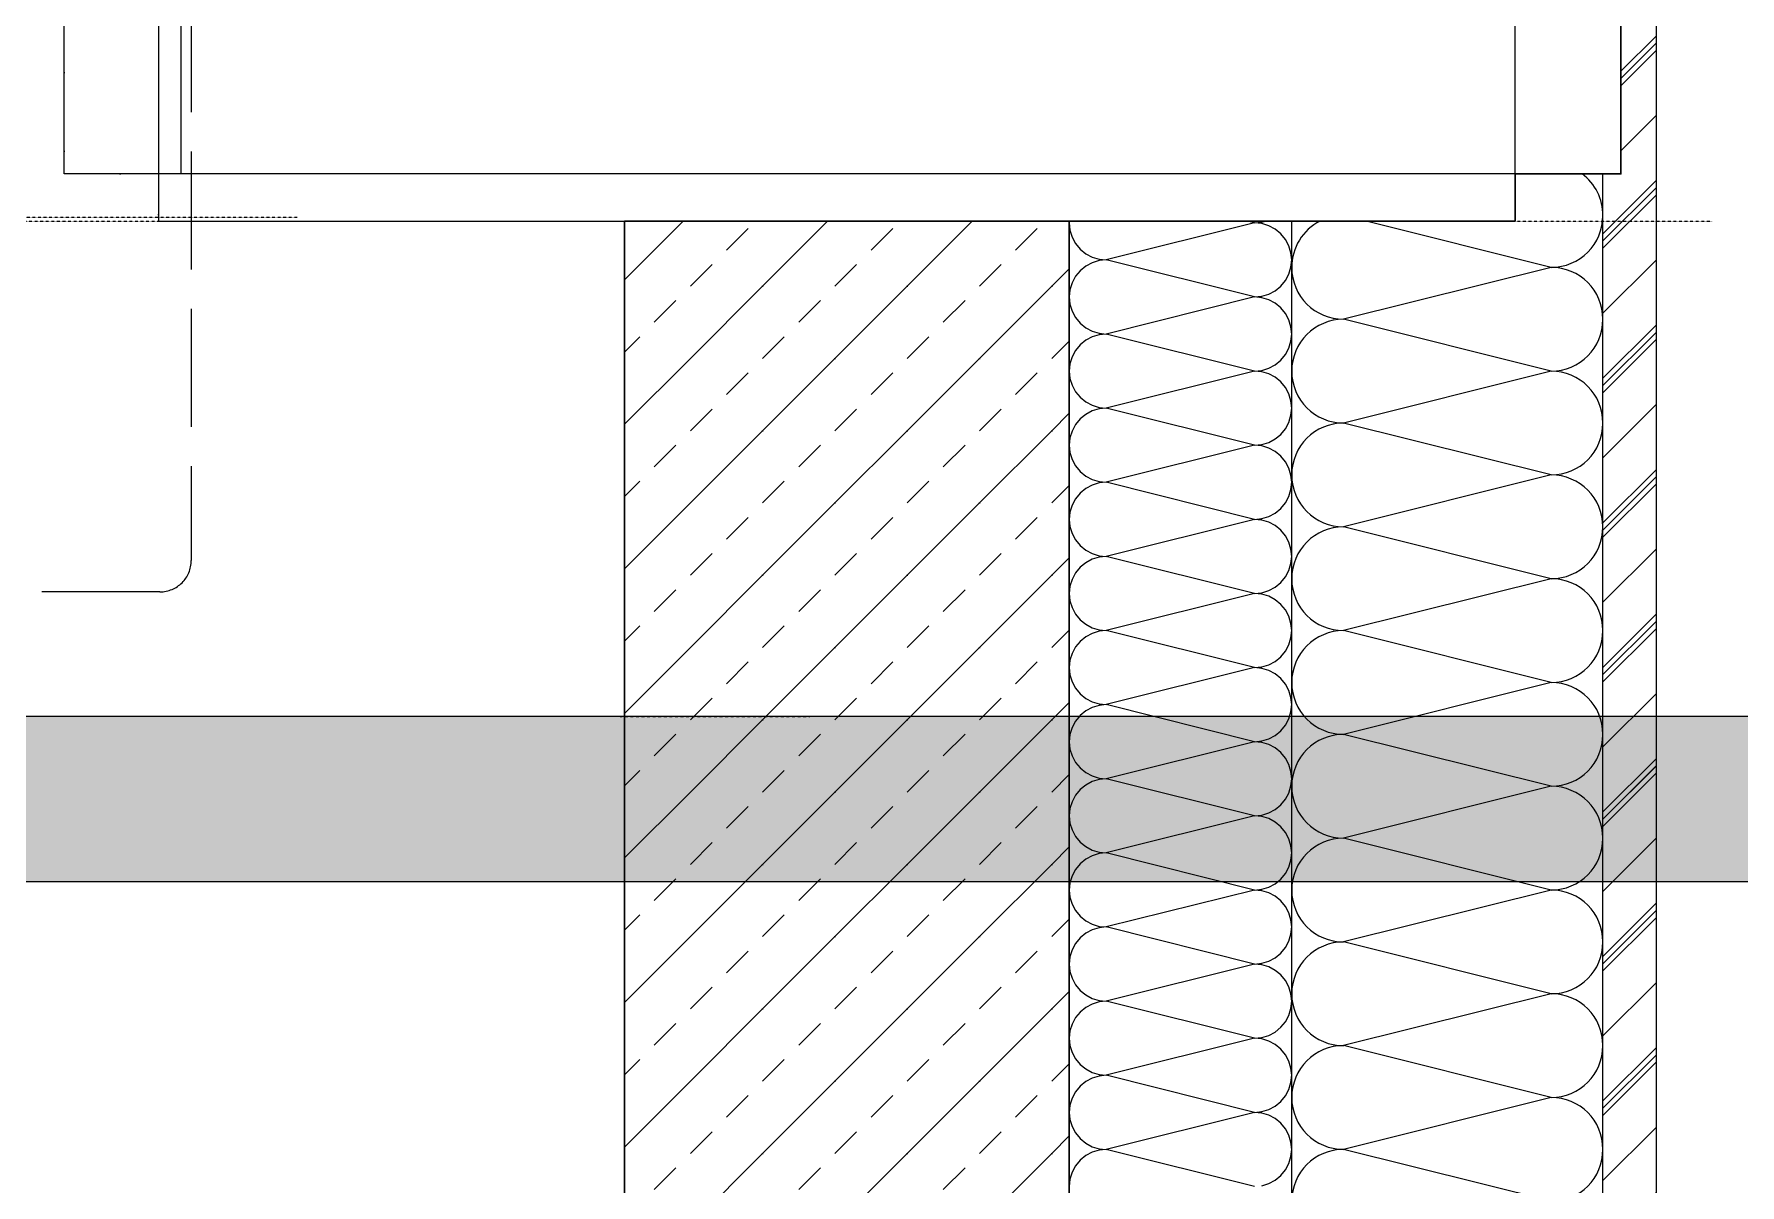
# Model space of a CAD drawing. Header units: metres. Extents: x -19025 to 34897, y -14024 to 26069.
# Drawn here: x 23184 to 24269, y 2439 to 3171 of the extents above; entities that cross this region are included whole.
import ezdxf

# ---------------------------------------------------------------- set-up
doc = ezdxf.new("R2010")
doc.units = ezdxf.units.M
doc.header["$MEASUREMENT"] = 0
for name, pattern in [('Punktlinie weit', [0.05, 0, -0.05]), ('Strichlinie eng', [0.1, 0.075, -0.025]), ('Strichlinie mittel', [0.15, 0.1, -0.05])]:
    doc.linetypes.add(name, pattern=pattern)
for name, color, linetype in [('110 Wand Aussen', 7, 'Continuous'), ('310 Dachkonstruktion massiv', 7, 'Continuous'), ('510 Moeblierung', 7, 'Continuous'), ('930 Beschriftung Allgemein', 7, 'Continuous'), ('938 Beschriftung Statik', 7, 'Continuous'), ('Neubau_130 Wand Innen', 7, 'Continuous')]:
    doc.layers.add(name, color=color, linetype=linetype)

# ---------------------------------------------------------------- blocks, each defined once
blk = doc.blocks.new('Wohnlandschaft 01 27[94]_1', base_point=(21.5328, 8.0192))
at = {"layer": '510 Moeblierung', "color": 253, "linetype": 'Strichlinie eng', "lineweight": 9, "true_color": 0x9f9f9f}
for p, q in [((21.5328, 7.9992), (21.5328, 7.1392)), ((21.5128, 7.1192), (21.4028, 7.1192))]:
    blk.add_line(p, q, dxfattribs=at)
blk.add_arc((21.5128, 7.1392), 0.02, 270, 0, dxfattribs=at)
blk = doc.blocks.new('Wand_156_1', base_point=(17.54, 6.935))
at = {"layer": 'Neubau_130 Wand Innen', "linetype": 'Continuous', "lineweight": 13, "true_color": 0xa7a7a7}
h = blk.add_hatch(dxfattribs=at)
h.set_pattern_fill('GIPSKARTONWAND_0001', color=253, style=0, pattern_type=2)
h.set_pattern_definition([(45, (0, 0), (-0.03535534, 0.03535534), [0.05, 0]), (135, (0, 0), (0.03535534, 0.03535534), [0.05, 0])])
h.paths.add_polyline_path([(18.63, 6.935), (22.6359, 6.935), (22.6359, 7.04), (18.63, 7.04)])
at = {"layer": 'Neubau_130 Wand Innen', "color": 7, "linetype": 'Continuous', "lineweight": 13, "flags": 128}
for points in [[(22.6359, 7.04), (18.63, 7.04)], [(18.9451, 6.935), (22.6359, 6.935)]]:
    blk.add_lwpolyline(points, dxfattribs=at)
blk = doc.blocks.new('*X889')
at = {"layer": '310 Dachkonstruktion massiv', "color": 7, "linetype": 'Continuous', "lineweight": 13}
for p, q in [((22.3975, 7.3256), (22.2799, 7.355)), ((22.3975, 7.3256), (22.2656, 7.2926)), ((22.3975, 7.2596), (22.2656, 7.2926)), ((22.3975, 7.2596), (22.2656, 7.2266)), ((22.3975, 7.1936), (22.2656, 7.2266)), ((22.3975, 7.1936), (22.2656, 7.1606)), ((22.3975, 7.1276), (22.2656, 7.1606)), ((22.3975, 7.1276), (22.2656, 7.0946)), ((22.3975, 7.0616), (22.2656, 7.0946)), ((22.3975, 7.0616), (22.2656, 7.0286)), ((22.3975, 6.9956), (22.2656, 7.0286)), ((22.3975, 6.9956), (22.2656, 6.9626)), ((22.3975, 6.9296), (22.2656, 6.9626)), ((22.3975, 6.9296), (22.2656, 6.8966)), ((22.3975, 6.8636), (22.2656, 6.8966)), ((22.3975, 6.8636), (22.2656, 6.8307)), ((22.3975, 6.7977), (22.2656, 6.8307)), ((22.3975, 6.7977), (22.2656, 6.7647)), ((22.3975, 6.7317), (22.2656, 6.7647))]:
    blk.add_line(p, q, dxfattribs=at)
for centre, start, end in [((22.3975, 7.3586), 0, 53.1978), ((22.2656, 7.3256), 116.9283, 180), ((22.3975, 7.3586), 270, 0), ((22.2656, 7.3256), 180, 270), ((22.3975, 7.2926), 0, 90), ((22.2656, 7.2596), 90, 180), ((22.3975, 7.2926), 270, 0), ((22.2656, 7.2596), 180, 270), ((22.3975, 7.2266), 0, 90), ((22.2656, 7.1936), 90, 180), ((22.3975, 7.2266), 270, 0), ((22.2656, 7.1936), 180, 270), ((22.3975, 7.1606), 0, 90), ((22.2656, 7.1276), 90, 180), ((22.3975, 7.1606), 270, 0), ((22.2656, 7.1276), 180, 270), ((22.3975, 7.0946), 0, 90), ((22.2656, 7.0616), 90, 180), ((22.3975, 7.0946), 270, 0), ((22.2656, 7.0616), 180, 270), ((22.3975, 7.0286), 0, 90), ((22.2656, 6.9956), 90, 180), ((22.3975, 7.0286), 270, 0), ((22.2656, 6.9956), 180, 270), ((22.3975, 6.9626), 0, 90), ((22.2656, 6.9296), 90, 180), ((22.3975, 6.9626), 270, 0), ((22.2656, 6.9296), 180, 270), ((22.3975, 6.8966), 0, 90), ((22.2656, 6.8636), 90, 180), ((22.3975, 6.8966), 270, 0), ((22.2656, 6.8636), 180, 270), ((22.3975, 6.8307), 0, 90), ((22.2656, 6.7977), 90, 180), ((22.3975, 6.8307), 270, 0), ((22.2656, 6.7977), 180, 270), ((22.3975, 6.7647), 0, 90), ((22.2656, 6.7317), 90, 180), ((22.3975, 6.7647), 270, 0)]:
    blk.add_arc(centre, 0.033, start, end, dxfattribs=at)
blk = doc.blocks.new('*X894')
at = {"layer": '310 Dachkonstruktion massiv', "color": 7, "linetype": 'Continuous', "lineweight": 13}
for p, q in [((22.0912, 7.355), (22.0911, 7.3539)), ((22.209, 7.3539), (22.2044, 7.355)), ((22.209, 7.3539), (22.2136, 7.3544)), ((22.2136, 7.3544), (22.2158, 7.355)), ((22.0911, 7.3539), (22.0916, 7.3493)), ((22.0916, 7.3493), (22.0929, 7.3449)), ((22.0929, 7.3449), (22.0951, 7.3408)), ((22.209, 7.3539), (22.1147, 7.3303)), ((22.2136, 7.3535), (22.209, 7.3539)), ((22.218, 7.3521), (22.2136, 7.3535)), ((22.2221, 7.3499), (22.218, 7.3521)), ((22.2257, 7.347), (22.2221, 7.3499)), ((22.2286, 7.3434), (22.2257, 7.347)), ((22.2308, 7.3394), (22.2286, 7.3434)), ((22.0951, 7.3408), (22.098, 7.3372)), ((22.098, 7.3372), (22.1016, 7.3343)), ((22.1016, 7.3343), (22.1057, 7.3321)), ((22.2321, 7.3349), (22.2308, 7.3394)), ((22.2326, 7.3303), (22.2321, 7.3349)), ((22.098, 7.3234), (22.0951, 7.3199)), ((22.1016, 7.3264), (22.098, 7.3234)), ((22.1057, 7.3285), (22.1016, 7.3264)), ((22.1057, 7.3321), (22.1101, 7.3308)), ((22.1101, 7.3299), (22.1057, 7.3285)), ((22.1101, 7.3308), (22.1147, 7.3303)), ((22.1147, 7.3303), (22.1101, 7.3299)), ((22.209, 7.3068), (22.1147, 7.3303)), ((22.2308, 7.3213), (22.2321, 7.3257)), ((22.2321, 7.3257), (22.2326, 7.3303)), ((22.0916, 7.3114), (22.0911, 7.3068)), ((22.0929, 7.3158), (22.0916, 7.3114)), ((22.0951, 7.3199), (22.0929, 7.3158)), ((22.218, 7.3086), (22.2221, 7.3107)), ((22.2221, 7.3107), (22.2257, 7.3137)), ((22.2257, 7.3137), (22.2286, 7.3172)), ((22.2286, 7.3172), (22.2308, 7.3213)), ((22.0911, 7.3068), (22.0916, 7.3022)), ((22.0916, 7.3022), (22.0929, 7.2978)), ((22.209, 7.3068), (22.1147, 7.2832)), ((22.209, 7.3068), (22.2136, 7.3072)), ((22.2136, 7.3063), (22.209, 7.3068)), ((22.2136, 7.3072), (22.218, 7.3086)), ((22.218, 7.305), (22.2136, 7.3063)), ((22.2221, 7.3028), (22.218, 7.305)), ((22.2257, 7.2999), (22.2221, 7.3028)), ((22.2286, 7.2963), (22.2257, 7.2999)), ((22.0929, 7.2978), (22.0951, 7.2937)), ((22.0951, 7.2937), (22.098, 7.2901)), ((22.098, 7.2901), (22.1016, 7.2872)), ((22.2308, 7.2922), (22.2286, 7.2963)), ((22.2321, 7.2878), (22.2308, 7.2922)), ((22.1016, 7.2792), (22.098, 7.2763)), ((22.1016, 7.2872), (22.1057, 7.285)), ((22.1057, 7.2814), (22.1016, 7.2792)), ((22.1057, 7.285), (22.1101, 7.2837)), ((22.1101, 7.2827), (22.1057, 7.2814)), ((22.1101, 7.2837), (22.1147, 7.2832)), ((22.1147, 7.2832), (22.1101, 7.2827)), ((22.209, 7.2596), (22.1147, 7.2832)), ((22.2308, 7.2742), (22.2321, 7.2786)), ((22.2326, 7.2832), (22.2321, 7.2878)), ((22.2321, 7.2786), (22.2326, 7.2832)), ((22.0929, 7.2686), (22.0916, 7.2642)), ((22.0951, 7.2727), (22.0929, 7.2686)), ((22.098, 7.2763), (22.0951, 7.2727)), ((22.2257, 7.2665), (22.2286, 7.2701)), ((22.2286, 7.2701), (22.2308, 7.2742)), ((22.0916, 7.2642), (22.0911, 7.2596)), ((22.0911, 7.2596), (22.0916, 7.255)), ((22.209, 7.2596), (22.1147, 7.2361)), ((22.209, 7.2596), (22.2136, 7.2601)), ((22.2136, 7.2592), (22.209, 7.2596)), ((22.2136, 7.2601), (22.218, 7.2614)), ((22.218, 7.2578), (22.2136, 7.2592)), ((22.218, 7.2614), (22.2221, 7.2636)), ((22.2221, 7.2557), (22.218, 7.2578)), ((22.2221, 7.2636), (22.2257, 7.2665)), ((22.0916, 7.255), (22.0929, 7.2506)), ((22.0929, 7.2506), (22.0951, 7.2465)), ((22.0951, 7.2465), (22.098, 7.243)), ((22.2257, 7.2527), (22.2221, 7.2557)), ((22.2286, 7.2492), (22.2257, 7.2527)), ((22.2308, 7.2451), (22.2286, 7.2492)), ((22.098, 7.243), (22.1016, 7.24)), ((22.1016, 7.24), (22.1057, 7.2379)), ((22.1057, 7.2379), (22.1101, 7.2365)), ((22.1101, 7.2356), (22.1057, 7.2343)), ((22.1101, 7.2365), (22.1147, 7.2361)), ((22.1147, 7.2361), (22.1101, 7.2356)), ((22.209, 7.2125), (22.1147, 7.2361)), ((22.2321, 7.2407), (22.2308, 7.2451)), ((22.2326, 7.2361), (22.2321, 7.2407)), ((22.2321, 7.2315), (22.2326, 7.2361)), ((22.0951, 7.2256), (22.0929, 7.2215)), ((22.098, 7.2292), (22.0951, 7.2256)), ((22.1016, 7.2321), (22.098, 7.2292)), ((22.1057, 7.2343), (22.1016, 7.2321)), ((22.2286, 7.223), (22.2308, 7.227)), ((22.2308, 7.227), (22.2321, 7.2315)), ((22.0916, 7.2171), (22.0911, 7.2125)), ((22.0929, 7.2215), (22.0916, 7.2171)), ((22.2136, 7.2129), (22.218, 7.2143)), ((22.218, 7.2143), (22.2221, 7.2165)), ((22.2221, 7.2165), (22.2257, 7.2194)), ((22.2257, 7.2194), (22.2286, 7.223)), ((22.0911, 7.2125), (22.0916, 7.2079)), ((22.0916, 7.2079), (22.0929, 7.2035)), ((22.0929, 7.2035), (22.0951, 7.1994)), ((22.209, 7.2125), (22.1147, 7.1889)), ((22.209, 7.2125), (22.2136, 7.2129)), ((22.2136, 7.212), (22.209, 7.2125)), ((22.218, 7.2107), (22.2136, 7.212)), ((22.2221, 7.2085), (22.218, 7.2107)), ((22.2257, 7.2056), (22.2221, 7.2085)), ((22.2286, 7.202), (22.2257, 7.2056)), ((22.0951, 7.1994), (22.098, 7.1958)), ((22.098, 7.1958), (22.1016, 7.1929)), ((22.1016, 7.1929), (22.1057, 7.1907)), ((22.2308, 7.1979), (22.2286, 7.202)), ((22.2321, 7.1935), (22.2308, 7.1979)), ((22.2326, 7.1889), (22.2321, 7.1935)), ((22.098, 7.182), (22.0951, 7.1784)), ((22.1016, 7.1849), (22.098, 7.182)), ((22.1057, 7.1871), (22.1016, 7.1849)), ((22.1057, 7.1907), (22.1101, 7.1894)), ((22.1101, 7.1885), (22.1057, 7.1871)), ((22.1101, 7.1894), (22.1147, 7.1889)), ((22.1147, 7.1889), (22.1101, 7.1885)), ((22.209, 7.1653), (22.1147, 7.1889)), ((22.2308, 7.1799), (22.2321, 7.1843)), ((22.2321, 7.1843), (22.2326, 7.1889)), ((22.0916, 7.1699), (22.0911, 7.1653)), ((22.0929, 7.1744), (22.0916, 7.1699)), ((22.0951, 7.1784), (22.0929, 7.1744)), ((22.2221, 7.1693), (22.2257, 7.1723)), ((22.2257, 7.1723), (22.2286, 7.1758)), ((22.2286, 7.1758), (22.2308, 7.1799)), ((22.0911, 7.1653), (22.0916, 7.1608)), ((22.0916, 7.1608), (22.0929, 7.1563)), ((22.209, 7.1653), (22.1147, 7.1418)), ((22.209, 7.1653), (22.2136, 7.1658)), ((22.2136, 7.1649), (22.209, 7.1653)), ((22.2136, 7.1658), (22.218, 7.1671)), ((22.218, 7.1636), (22.2136, 7.1649)), ((22.218, 7.1671), (22.2221, 7.1693)), ((22.2221, 7.1614), (22.218, 7.1636)), ((22.2257, 7.1584), (22.2221, 7.1614)), ((22.0929, 7.1563), (22.0951, 7.1523)), ((22.0951, 7.1523), (22.098, 7.1487)), ((22.098, 7.1487), (22.1016, 7.1458)), ((22.2286, 7.1549), (22.2257, 7.1584)), ((22.2308, 7.1508), (22.2286, 7.1549)), ((22.2321, 7.1464), (22.2308, 7.1508)), ((22.1016, 7.1378), (22.098, 7.1349)), ((22.1016, 7.1458), (22.1057, 7.1436)), ((22.1057, 7.14), (22.1016, 7.1378)), ((22.1057, 7.1436), (22.1101, 7.1422)), ((22.1101, 7.1413), (22.1057, 7.14)), ((22.1101, 7.1422), (22.1147, 7.1418)), ((22.1147, 7.1418), (22.1101, 7.1413)), ((22.209, 7.1182), (22.1147, 7.1418)), ((22.2308, 7.1328), (22.2321, 7.1372)), ((22.2326, 7.1418), (22.2321, 7.1464)), ((22.2321, 7.1372), (22.2326, 7.1418)), ((22.0929, 7.1272), (22.0916, 7.1228)), ((22.0951, 7.1313), (22.0929, 7.1272)), ((22.098, 7.1349), (22.0951, 7.1313)), ((22.2257, 7.1251), (22.2286, 7.1287)), ((22.2286, 7.1287), (22.2308, 7.1328)), ((22.0916, 7.1228), (22.0911, 7.1182)), ((22.0911, 7.1182), (22.0916, 7.1136)), ((22.209, 7.1182), (22.1147, 7.0946)), ((22.209, 7.1182), (22.2136, 7.1187)), ((22.2136, 7.1178), (22.209, 7.1182)), ((22.2136, 7.1187), (22.218, 7.12)), ((22.218, 7.1164), (22.2136, 7.1178)), ((22.218, 7.12), (22.2221, 7.1222)), ((22.2221, 7.1142), (22.218, 7.1164)), ((22.2221, 7.1222), (22.2257, 7.1251)), ((22.0916, 7.1136), (22.0929, 7.1092)), ((22.0929, 7.1092), (22.0951, 7.1051)), ((22.0951, 7.1051), (22.098, 7.1015)), ((22.2257, 7.1113), (22.2221, 7.1142)), ((22.2286, 7.1077), (22.2257, 7.1113)), ((22.2308, 7.1037), (22.2286, 7.1077)), ((22.098, 7.1015), (22.1016, 7.0986)), ((22.1016, 7.0986), (22.1057, 7.0964)), ((22.1057, 7.0964), (22.1101, 7.0951)), ((22.1101, 7.0942), (22.1057, 7.0928)), ((22.1101, 7.0951), (22.1147, 7.0946)), ((22.1147, 7.0946), (22.1101, 7.0942)), ((22.209, 7.0711), (22.1147, 7.0946)), ((22.2321, 7.0992), (22.2308, 7.1037)), ((22.2326, 7.0946), (22.2321, 7.0992)), ((22.2321, 7.09), (22.2326, 7.0946)), ((22.0951, 7.0842), (22.0929, 7.0801)), ((22.098, 7.0877), (22.0951, 7.0842)), ((22.1016, 7.0907), (22.098, 7.0877)), ((22.1057, 7.0928), (22.1016, 7.0907)), ((22.2286, 7.0815), (22.2308, 7.0856)), ((22.2308, 7.0856), (22.2321, 7.09)), ((22.0916, 7.0757), (22.0911, 7.0711)), ((22.0929, 7.0801), (22.0916, 7.0757)), ((22.2136, 7.0715), (22.218, 7.0729)), ((22.218, 7.0729), (22.2221, 7.075)), ((22.2221, 7.075), (22.2257, 7.078)), ((22.2257, 7.078), (22.2286, 7.0815)), ((22.0911, 7.0711), (22.0916, 7.0665)), ((22.0916, 7.0665), (22.0929, 7.062)), ((22.0929, 7.062), (22.0951, 7.058)), ((22.209, 7.0711), (22.1147, 7.0475)), ((22.209, 7.0711), (22.2136, 7.0715)), ((22.2136, 7.0706), (22.209, 7.0711)), ((22.218, 7.0693), (22.2136, 7.0706)), ((22.2221, 7.0671), (22.218, 7.0693)), ((22.2257, 7.0642), (22.2221, 7.0671)), ((22.2286, 7.0606), (22.2257, 7.0642)), ((22.0951, 7.058), (22.098, 7.0544)), ((22.098, 7.0544), (22.1016, 7.0515)), ((22.1016, 7.0515), (22.1057, 7.0493)), ((22.2308, 7.0565), (22.2286, 7.0606)), ((22.2321, 7.0521), (22.2308, 7.0565)), ((22.2326, 7.0475), (22.2321, 7.0521)), ((22.098, 7.0406), (22.0951, 7.037)), ((22.1016, 7.0435), (22.098, 7.0406)), ((22.1057, 7.0457), (22.1016, 7.0435)), ((22.1057, 7.0493), (22.1101, 7.048)), ((22.1101, 7.047), (22.1057, 7.0457)), ((22.1101, 7.048), (22.1147, 7.0475)), ((22.1147, 7.0475), (22.1101, 7.047)), ((22.209, 7.0239), (22.1147, 7.0475)), ((22.2308, 7.0385), (22.2321, 7.0429)), ((22.2321, 7.0429), (22.2326, 7.0475)), ((22.0929, 7.0329), (22.0916, 7.0285)), ((22.0951, 7.037), (22.0929, 7.0329)), ((22.2221, 7.0279), (22.2257, 7.0308)), ((22.2257, 7.0308), (22.2286, 7.0344)), ((22.2286, 7.0344), (22.2308, 7.0385)), ((22.0916, 7.0285), (22.0911, 7.0239)), ((22.0911, 7.0239), (22.0916, 7.0193)), ((22.0916, 7.0193), (22.0929, 7.0149)), ((22.209, 7.0239), (22.1147, 7.0004)), ((22.209, 7.0239), (22.2136, 7.0244)), ((22.2136, 7.0235), (22.209, 7.0239)), ((22.2136, 7.0244), (22.218, 7.0257)), ((22.218, 7.0221), (22.2136, 7.0235)), ((22.218, 7.0257), (22.2221, 7.0279)), ((22.2221, 7.02), (22.218, 7.0221)), ((22.2257, 7.017), (22.2221, 7.02)), ((22.0929, 7.0149), (22.0951, 7.0108)), ((22.0951, 7.0108), (22.098, 7.0073)), ((22.098, 7.0073), (22.1016, 7.0043)), ((22.2286, 7.0135), (22.2257, 7.017)), ((22.2308, 7.0094), (22.2286, 7.0135)), ((22.2321, 7.005), (22.2308, 7.0094)), ((22.1016, 6.9964), (22.098, 6.9935)), ((22.1016, 7.0043), (22.1057, 7.0022)), ((22.1057, 6.9986), (22.1016, 6.9964)), ((22.1057, 7.0022), (22.1101, 7.0008)), ((22.1101, 6.9999), (22.1057, 6.9986)), ((22.1101, 7.0008), (22.1147, 7.0004)), ((22.1147, 7.0004), (22.1101, 6.9999)), ((22.209, 6.9768), (22.1147, 7.0004)), ((22.2326, 7.0004), (22.2321, 7.005)), ((22.2321, 6.9958), (22.2326, 7.0004)), ((22.0929, 6.9858), (22.0916, 6.9814)), ((22.0951, 6.9899), (22.0929, 6.9858)), ((22.098, 6.9935), (22.0951, 6.9899)), ((22.2257, 6.9837), (22.2286, 6.9873)), ((22.2286, 6.9873), (22.2308, 6.9913)), ((22.2308, 6.9913), (22.2321, 6.9958)), ((22.0916, 6.9814), (22.0911, 6.9768)), ((22.0911, 6.9768), (22.0916, 6.9722)), ((22.209, 6.9768), (22.1147, 6.9532)), ((22.209, 6.9768), (22.2136, 6.9772)), ((22.2136, 6.9763), (22.209, 6.9768)), ((22.2136, 6.9772), (22.218, 6.9786)), ((22.218, 6.975), (22.2136, 6.9763)), ((22.218, 6.9786), (22.2221, 6.9808)), ((22.2221, 6.9728), (22.218, 6.975)), ((22.2221, 6.9808), (22.2257, 6.9837)), ((22.0916, 6.9722), (22.0929, 6.9678)), ((22.0929, 6.9678), (22.0951, 6.9637)), ((22.0951, 6.9637), (22.098, 6.9601)), ((22.2257, 6.9699), (22.2221, 6.9728)), ((22.2286, 6.9663), (22.2257, 6.9699)), ((22.2308, 6.9622), (22.2286, 6.9663)), ((22.098, 6.9601), (22.1016, 6.9572)), ((22.1016, 6.9572), (22.1057, 6.955)), ((22.1057, 6.955), (22.1101, 6.9537)), ((22.1101, 6.9528), (22.1057, 6.9514)), ((22.1101, 6.9537), (22.1147, 6.9532)), ((22.1147, 6.9532), (22.1101, 6.9528)), ((22.209, 6.9296), (22.1147, 6.9532)), ((22.2321, 6.9578), (22.2308, 6.9622)), ((22.2326, 6.9532), (22.2321, 6.9578)), ((22.2321, 6.9486), (22.2326, 6.9532)), ((22.0951, 6.9427), (22.0929, 6.9387)), ((22.098, 6.9463), (22.0951, 6.9427)), ((22.1016, 6.9492), (22.098, 6.9463)), ((22.1057, 6.9514), (22.1016, 6.9492)), ((22.2286, 6.9401), (22.2308, 6.9442)), ((22.2308, 6.9442), (22.2321, 6.9486)), ((22.0916, 6.9342), (22.0911, 6.9296)), ((22.0929, 6.9387), (22.0916, 6.9342)), ((22.2136, 6.9301), (22.218, 6.9314)), ((22.218, 6.9314), (22.2221, 6.9336)), ((22.2221, 6.9336), (22.2257, 6.9366)), ((22.2257, 6.9366), (22.2286, 6.9401)), ((22.0911, 6.9296), (22.0916, 6.925)), ((22.0916, 6.925), (22.0929, 6.9206)), ((22.0929, 6.9206), (22.0951, 6.9166)), ((22.209, 6.9296), (22.1147, 6.9061)), ((22.209, 6.9296), (22.2136, 6.9301)), ((22.2136, 6.9292), (22.209, 6.9296)), ((22.218, 6.9279), (22.2136, 6.9292)), ((22.2221, 6.9257), (22.218, 6.9279)), ((22.2257, 6.9227), (22.2221, 6.9257)), ((22.2286, 6.9192), (22.2257, 6.9227)), ((22.0951, 6.9166), (22.098, 6.913)), ((22.098, 6.913), (22.1016, 6.91)), ((22.1016, 6.91), (22.1057, 6.9079)), ((22.2308, 6.9151), (22.2286, 6.9192)), ((22.2321, 6.9107), (22.2308, 6.9151)), ((22.2326, 6.9061), (22.2321, 6.9107)), ((22.098, 6.8992), (22.0951, 6.8956)), ((22.1016, 6.9021), (22.098, 6.8992)), ((22.1057, 6.9043), (22.1016, 6.9021)), ((22.1057, 6.9079), (22.1101, 6.9065)), ((22.1101, 6.9056), (22.1057, 6.9043)), ((22.1101, 6.9065), (22.1147, 6.9061)), ((22.1147, 6.9061), (22.1101, 6.9056)), ((22.209, 6.8825), (22.1147, 6.9061)), ((22.2308, 6.8971), (22.2321, 6.9015)), ((22.2321, 6.9015), (22.2326, 6.9061)), ((22.0929, 6.8915), (22.0916, 6.8871)), ((22.0951, 6.8956), (22.0929, 6.8915)), ((22.2221, 6.8865), (22.2257, 6.8894)), ((22.2257, 6.8894), (22.2286, 6.893)), ((22.2286, 6.893), (22.2308, 6.8971)), ((22.0916, 6.8871), (22.0911, 6.8825)), ((22.0911, 6.8825), (22.0916, 6.8779)), ((22.0916, 6.8779), (22.0929, 6.8735)), ((22.209, 6.8825), (22.1147, 6.8589)), ((22.209, 6.8825), (22.2136, 6.883)), ((22.2136, 6.8821), (22.209, 6.8825)), ((22.2136, 6.883), (22.218, 6.8843)), ((22.218, 6.8807), (22.2136, 6.8821)), ((22.218, 6.8843), (22.2221, 6.8865)), ((22.2221, 6.8785), (22.218, 6.8807)), ((22.2257, 6.8756), (22.2221, 6.8785)), ((22.0929, 6.8735), (22.0951, 6.8694)), ((22.0951, 6.8694), (22.098, 6.8658)), ((22.2286, 6.872), (22.2257, 6.8756)), ((22.2308, 6.868), (22.2286, 6.872)), ((22.2321, 6.8635), (22.2308, 6.868)), ((22.098, 6.8658), (22.1016, 6.8629)), ((22.1016, 6.8629), (22.1057, 6.8607)), ((22.1057, 6.8571), (22.1016, 6.855)), ((22.1057, 6.8607), (22.1101, 6.8594)), ((22.1101, 6.8585), (22.1057, 6.8571)), ((22.1101, 6.8594), (22.1147, 6.8589)), ((22.1147, 6.8589), (22.1101, 6.8585)), ((22.209, 6.8354), (22.1147, 6.8589)), ((22.2326, 6.8589), (22.2321, 6.8635)), ((22.2321, 6.8543), (22.2326, 6.8589)), ((22.0929, 6.8444), (22.0916, 6.84)), ((22.0951, 6.8485), (22.0929, 6.8444)), ((22.098, 6.852), (22.0951, 6.8485)), ((22.1016, 6.855), (22.098, 6.852)), ((22.2257, 6.8423), (22.2286, 6.8458)), ((22.2286, 6.8458), (22.2308, 6.8499)), ((22.2308, 6.8499), (22.2321, 6.8543)), ((22.0916, 6.84), (22.0911, 6.8354)), ((22.0911, 6.8354), (22.0916, 6.8308)), ((22.209, 6.8354), (22.1147, 6.8118)), ((22.209, 6.8354), (22.2136, 6.8358)), ((22.2136, 6.8349), (22.209, 6.8354)), ((22.2136, 6.8358), (22.218, 6.8372)), ((22.218, 6.8336), (22.2136, 6.8349)), ((22.218, 6.8372), (22.2221, 6.8393)), ((22.2221, 6.8314), (22.218, 6.8336)), ((22.2221, 6.8393), (22.2257, 6.8423)), ((22.0916, 6.8308), (22.0929, 6.8263)), ((22.0929, 6.8263), (22.0951, 6.8223)), ((22.2257, 6.8285), (22.2221, 6.8314)), ((22.2286, 6.8249), (22.2257, 6.8285)), ((22.2308, 6.8208), (22.2286, 6.8249)), ((22.0951, 6.8223), (22.098, 6.8187)), ((22.098, 6.8187), (22.1016, 6.8158)), ((22.1016, 6.8158), (22.1057, 6.8136)), ((22.1057, 6.8136), (22.1101, 6.8122)), ((22.1101, 6.8122), (22.1147, 6.8118)), ((22.1147, 6.8118), (22.1101, 6.8113)), ((22.209, 6.7882), (22.1147, 6.8118)), ((22.2321, 6.8164), (22.2308, 6.8208)), ((22.2326, 6.8118), (22.2321, 6.8164)), ((22.2321, 6.8072), (22.2326, 6.8118)), ((22.0951, 6.8013), (22.0929, 6.7972)), ((22.098, 6.8049), (22.0951, 6.8013)), ((22.1016, 6.8078), (22.098, 6.8049)), ((22.1057, 6.81), (22.1016, 6.8078)), ((22.1101, 6.8113), (22.1057, 6.81)), ((22.2286, 6.7987), (22.2308, 6.8028)), ((22.2308, 6.8028), (22.2321, 6.8072)), ((22.0916, 6.7928), (22.0911, 6.7882)), ((22.0929, 6.7972), (22.0916, 6.7928)), ((22.2136, 6.7887), (22.218, 6.79)), ((22.218, 6.79), (22.2221, 6.7922)), ((22.2221, 6.7922), (22.2257, 6.7951)), ((22.2257, 6.7951), (22.2286, 6.7987)), ((22.0911, 6.7882), (22.0916, 6.7836)), ((22.0916, 6.7836), (22.0929, 6.7792)), ((22.0929, 6.7792), (22.0951, 6.7751)), ((22.209, 6.7882), (22.1147, 6.7647)), ((22.209, 6.7882), (22.2136, 6.7887)), ((22.2136, 6.7878), (22.209, 6.7882)), ((22.218, 6.7864), (22.2136, 6.7878)), ((22.2221, 6.7843), (22.218, 6.7864)), ((22.2257, 6.7813), (22.2221, 6.7843)), ((22.2286, 6.7777), (22.2257, 6.7813)), ((22.0951, 6.7751), (22.098, 6.7716)), ((22.098, 6.7716), (22.1016, 6.7686)), ((22.1016, 6.7686), (22.1057, 6.7664)), ((22.2308, 6.7737), (22.2286, 6.7777)), ((22.2321, 6.7693), (22.2308, 6.7737)), ((22.2326, 6.7647), (22.2321, 6.7693)), ((22.098, 6.7578), (22.0951, 6.7542)), ((22.1016, 6.7607), (22.098, 6.7578)), ((22.1057, 6.7629), (22.1016, 6.7607)), ((22.1057, 6.7664), (22.1101, 6.7651)), ((22.1101, 6.7642), (22.1057, 6.7629)), ((22.1101, 6.7651), (22.1147, 6.7647)), ((22.1147, 6.7647), (22.1101, 6.7642)), ((22.209, 6.7411), (22.1147, 6.7647)), ((22.2308, 6.7556), (22.2321, 6.7601)), ((22.2321, 6.7601), (22.2326, 6.7647)), ((22.0929, 6.7501), (22.0916, 6.7457)), ((22.0951, 6.7542), (22.0929, 6.7501)), ((22.2221, 6.7451), (22.2257, 6.748)), ((22.2257, 6.748), (22.2286, 6.7516)), ((22.2286, 6.7516), (22.2308, 6.7556)), ((22.0916, 6.7457), (22.0911, 6.7411)), ((22.2136, 6.7415), (22.218, 6.7429)), ((22.218, 6.7429), (22.2221, 6.7451))]:
    blk.add_line(p, q, dxfattribs=at)
blk = doc.blocks.new('Einfache Dachfensteröffnung_32')
at = {"layer": '310 Dachkonstruktion massiv', "linetype": 'Continuous', "lineweight": 0}
for p, q in [((1.43, 0.8627), (-1.43, 0.8627)), ((-1.43, 0.8627), (-1.43, 0)), ((-1.43, 0), (1.43, 0))]:
    blk.add_line(p, q, dxfattribs=at)
blk = doc.blocks.new('VELUX GPU_7')
at = {"layer": '310 Dachkonstruktion massiv', "color": 7, "linetype": 'Continuous', "lineweight": 13}
blk.add_line((-0.67, 0.9157), (0.67, 0.9157), dxfattribs=at)
at = {"layer": '310 Dachkonstruktion massiv', "color": 7, "linetype": 'Continuous', "lineweight": 13, "flags": 128}
blk.add_lwpolyline([(-0.67, 0), (0.67, 0), (0.67, 0.9899), (-0.67, 0.9899)], close=True, dxfattribs=at)
blk = doc.blocks.new('Dachfläche_55_1', base_point=(20.952, 13.391))
at = {"layer": '310 Dachkonstruktion massiv', "linetype": 'Continuous', "lineweight": 13, "true_color": 0xd2b48c}
h = blk.add_hatch(dxfattribs=at)
h.set_pattern_fill('VOLLHOLZ_SN21_0001', color=43, style=0, pattern_type=2)
h.set_pattern_definition([(225, (-0.0023, 0.0023), (-0.04596194, 0.04596194), []), (225, (0, 0), (-0.04596194, 0.04596194), []), (225, (0.0023, -0.0023), (-0.04596194, 0.04596194), []), (225, (-0.068943, -0.02298), (-0.02298097, 0.02298097), [])])
h.paths.add_polyline_path([(22.4645, 13.391), (22.4305, 13.391), (22.4305, 12.6033), (22.4419, 12.6033), (22.4419, 11.2633), (22.4305, 11.2633), (22.4305, 10.185), (22.4419, 10.185), (22.4419, 8.845), (22.4305, 8.845), (22.4305, 8.725), (22.4419, 8.725), (22.4419, 7.385), (22.4305, 7.385), (22.4305, 6.105), (22.4419, 6.105), (22.4419, 4.765), (22.4305, 4.765), (22.4305, 3), (22.4419, 3), (22.4419, 1.66), (22.4305, 1.66), (22.4305, 0.63), (22.4645, 0.63)])
at = {"layer": '310 Dachkonstruktion massiv', "linetype": 'Continuous', "lineweight": 0, "true_color": 0x000000}
h = blk.add_hatch(dxfattribs=at)
h.set_pattern_fill('BETON__BEWEHRT_SN46_0001', color=18, style=0, pattern_type=2)
h.set_pattern_definition([(45, (0, 0), (-0.04596194, 0.04596194), [0.0195, -0.013]), (45, (-0.02298, 0.02298), (-0.04596194, 0.04596194), [0.065, 0])])
h.paths.add_polyline_path([(22.0911, 7.355), (21.8083, 7.355), (21.8083, 6.135), (22.0911, 6.135)])
at = {"layer": '310 Dachkonstruktion massiv', "color": 7, "linetype": 'Continuous', "lineweight": 13, "flags": 128}
for points in [[(22.4645, 0.63), (22.4645, 13.391)], [(22.4305, 6.105), (22.4305, 7.385)], [(22.2326, 6.135), (22.2326, 7.355)]]:
    blk.add_lwpolyline(points, dxfattribs=at)
at = {"layer": '310 Dachkonstruktion massiv', "color": 255, "linetype": 'Punktlinie weit', "lineweight": 13, "flags": 128}
blk.add_lwpolyline([(21.8083, 7.355), (21.512, 7.355), (21.512, 7.385), (21.452, 7.385), (21.452, 8.725), (21.512, 8.725), (21.512, 8.845), (21.452, 8.845), (21.452, 10.185), (21.512, 10.185), (21.512, 10.215), (21.8083, 10.215)], dxfattribs=at)
at = {"layer": '310 Dachkonstruktion massiv', "color": 7, "linetype": 'Continuous', "lineweight": 30, "flags": 128}
for points in [[(21.8083, 10.215), (22.3747, 10.215), (22.3747, 10.185), (22.4419, 10.185), (22.4419, 8.845), (22.3747, 8.845), (22.3747, 8.725), (22.4419, 8.725), (22.4419, 7.385), (22.3747, 7.385), (22.3747, 7.355), (21.8083, 7.355)], [(21.8083, 7.355), (21.8083, 6.135)], [(22.0911, 6.135), (22.0911, 7.355)]]:
    blk.add_lwpolyline(points, dxfattribs=at)
at = {"layer": '310 Dachkonstruktion massiv', "linetype": 'Continuous', "lineweight": 0, "rotation": 90}
blk.add_blockref('Einfache Dachfensteröffnung_32', (22.3747, 8.785), dxfattribs=at)
at = {"layer": '310 Dachkonstruktion massiv', "linetype": 'Continuous', "lineweight": 0, "xscale": -1, "rotation": 90}
blk.add_blockref('VELUX GPU_7', (22.4419, 8.055), dxfattribs=at)
at = {"layer": '310 Dachkonstruktion massiv', "color": 7, "linetype": 'Continuous', "lineweight": 13}
for name in ['*X889', '*X894']:
    blk.add_blockref(name, (0, 0), dxfattribs=at)

msp = doc.modelspace()

# ---------------------------------------------------------------- linework, layer by layer
at = {"layer": '110 Wand Aussen', "color": 7, "linetype": 'Strichlinie mittel', "lineweight": 25}
for p, q in [((23556.947, 2736.98), (24357.972, 2737.008)), ((23556.939, 2631.98), (24357.905, 2631.98))]:
    msp.add_line(p, q, dxfattribs=at)
at = {"layer": '930 Beschriftung Allgemein', "color": 7, "linetype": 'Strichlinie mittel', "lineweight": 13}
msp.add_lwpolyline([(23657.848, 5911.979), (22560.091, 5911.979), (22560.091, 3054.446), (23351.612, 3054.446)], dxfattribs=at)
at = {"layer": '938 Beschriftung Statik', "color": 139, "linetype": 'Strichlinie eng', "lineweight": 13, "true_color": 0x2c655e}
msp.add_lwpolyline([(24251.074, 5912.023), (22501.371, 5911.946), (22501.371, 3051.979), (24251.241, 3051.979)], dxfattribs=at)

# ---------------------------------------------------------------- block references
at = {"layer": '310 Dachkonstruktion massiv', "color": 7, "linetype": 'Continuous', "lineweight": 13, "xscale": 1000, "yscale": 1000, "zscale": 1000}
msp.add_blockref('Dachfläche_55_1', (22703.298, 9087.909), dxfattribs=at)
at = {"layer": '510 Moeblierung', "color": 253, "linetype": 'Strichlinie eng', "lineweight": 9, "true_color": 0x9f9f9f, "xscale": 1000, "yscale": 1000, "zscale": 1000}
msp.add_blockref('Wohnlandschaft 01 27[94]_1', (23284.162, 3716.123), dxfattribs=at)
at = {"layer": 'Neubau_130 Wand Innen', "color": 7, "lineweight": 30, "xscale": 1000, "yscale": 1000, "zscale": 1000}
msp.add_blockref('Wand_156_1', (19291.346, 2631.979), dxfattribs=at)

doc.saveas('drawing.dxf')
